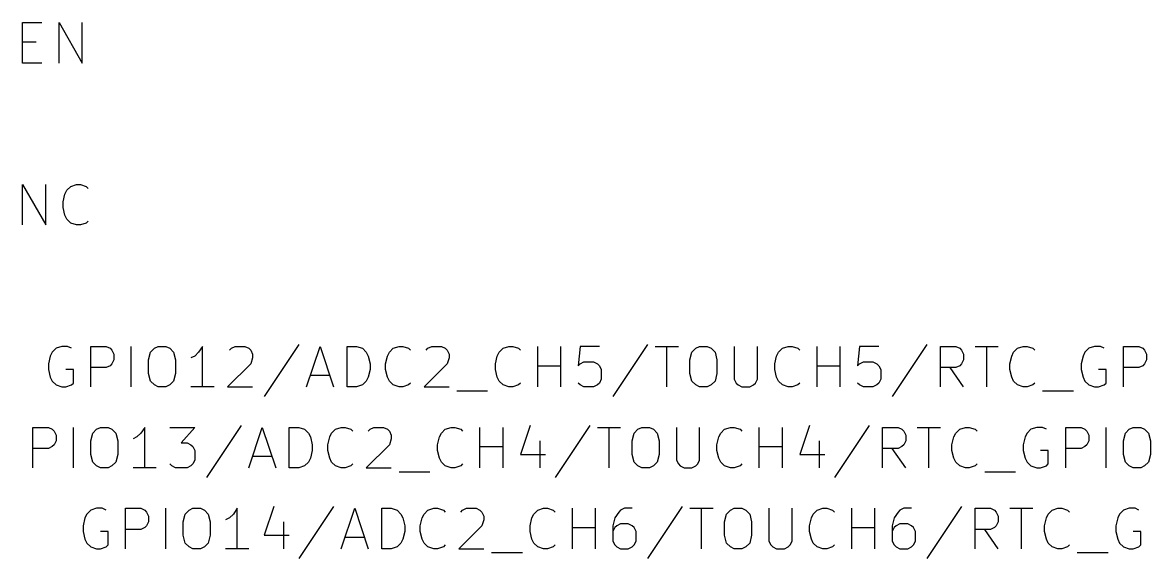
# Model space of a CAD drawing. Extents: x 0.4 to 16.1, y -11.3 to -0.4.
# Drawn here: x 4.302 to 5.696, y -8.735 to -8.073 of the extents above; entities that cross this region are included whole.
import ezdxf

# ---------------------------------------------------------------- set-up
doc = ezdxf.new("R2010")
doc.units = 0
doc.header["$MEASUREMENT"] = 0
doc.layers.add('CYAN2', color=4, linetype='CONTINUOUS')

msp = doc.modelspace()

# ---------------------------------------------------------------- linework, layer by layer
at = {"layer": 'CYAN2', "linetype": 'CONTINUOUS'}
for p, q in [((4.30191, -8.12262), (4.30191, -8.07262)), ((4.30191, -8.07262), (4.32571, -8.07262)), ((4.34714, -8.12262), (4.34714, -8.07262)), ((4.34714, -8.07262), (4.37571, -8.12262)), ((4.37571, -8.12262), (4.37571, -8.07262)), ((4.30191, -8.09643), (4.31857, -8.09643)), ((4.32571, -8.12262), (4.30191, -8.12262)), ((4.30191, -8.32262), (4.30191, -8.27262)), ((4.30191, -8.27262), (4.33048, -8.32262)), ((4.33048, -8.32262), (4.33048, -8.27262)), ((4.35667, -8.27976), (4.36143, -8.275)), ((4.36143, -8.275), (4.36857, -8.27262)), ((4.36857, -8.27262), (4.37333, -8.27262)), ((4.37333, -8.27262), (4.38048, -8.275)), ((4.38048, -8.275), (4.38286, -8.27738)), ((4.35191, -8.29405), (4.35429, -8.28452)), ((4.35429, -8.28452), (4.35667, -8.27976)), ((4.35191, -8.30119), (4.35191, -8.29405)), ((4.35429, -8.31071), (4.35191, -8.30119)), ((4.35667, -8.31547), (4.35429, -8.31071)), ((4.36143, -8.32024), (4.35667, -8.31547)), ((4.36857, -8.32262), (4.36143, -8.32024)), ((4.38048, -8.32024), (4.37333, -8.32262)), ((4.38286, -8.31785), (4.38048, -8.32024)), ((4.37333, -8.32262), (4.36857, -8.32262)), ((4.35047, -8.47262), (4.34333, -8.475)), ((4.35761, -8.47262), (4.35047, -8.47262)), ((4.36238, -8.475), (4.35761, -8.47262)), ((4.38619, -8.52262), (4.38619, -8.47262)), ((4.38619, -8.47262), (4.40523, -8.47262)), ((4.40523, -8.47262), (4.41, -8.475)), ((4.43619, -8.52262), (4.43619, -8.47262)), ((4.46476, -8.475), (4.46952, -8.47262)), ((4.46952, -8.47262), (4.47904, -8.47262)), ((4.47904, -8.47262), (4.48381, -8.475)), ((4.52428, -8.47262), (4.51952, -8.47976)), ((4.52428, -8.52262), (4.52428, -8.47262)), ((4.56, -8.475), (4.56476, -8.47262)), ((4.56476, -8.47262), (4.57666, -8.47262)), ((4.57666, -8.47262), (4.58143, -8.475)), ((4.64333, -8.47024), (4.60047, -8.53452)), ((4.65285, -8.52262), (4.66952, -8.47262)), ((4.66952, -8.47262), (4.68619, -8.52262)), ((4.70285, -8.52262), (4.70285, -8.47262)), ((4.70285, -8.47262), (4.71476, -8.47262)), ((4.71476, -8.47262), (4.7219, -8.475)), ((4.76, -8.475), (4.76714, -8.47262)), ((4.76714, -8.47262), (4.7719, -8.47262)), ((4.7719, -8.47262), (4.77904, -8.475)), ((4.80285, -8.475), (4.80761, -8.47262)), ((4.80761, -8.47262), (4.81952, -8.47262)), ((4.81952, -8.47262), (4.82428, -8.475)), ((4.89571, -8.475), (4.90285, -8.47262)), ((4.90285, -8.47262), (4.90761, -8.47262)), ((4.90761, -8.47262), (4.91476, -8.475)), ((4.93857, -8.52262), (4.93857, -8.47262)), ((4.96714, -8.52262), (4.96714, -8.47262)), ((4.99095, -8.47262), (4.98857, -8.49643)), ((5.01476, -8.47262), (4.99095, -8.47262)), ((5.07428, -8.47024), (5.03143, -8.53452)), ((5.08381, -8.47262), (5.11238, -8.47262)), ((5.09809, -8.52262), (5.09809, -8.47262)), ((5.13381, -8.475), (5.13857, -8.47262)), ((5.13857, -8.47262), (5.14809, -8.47262)), ((5.14809, -8.47262), (5.15285, -8.475)), ((5.18143, -8.47262), (5.18143, -8.51309)), ((5.21, -8.51309), (5.21, -8.47262)), ((5.24095, -8.475), (5.24809, -8.47262)), ((5.24809, -8.47262), (5.25285, -8.47262)), ((5.25285, -8.47262), (5.26, -8.475)), ((5.28381, -8.52262), (5.28381, -8.47262)), ((5.31238, -8.52262), (5.31238, -8.47262)), ((5.33619, -8.47262), (5.33381, -8.49643)), ((5.36, -8.47262), (5.33619, -8.47262)), ((5.41952, -8.47024), (5.37666, -8.53452)), ((5.43619, -8.52262), (5.43619, -8.47262)), ((5.43619, -8.47262), (5.45523, -8.47262)), ((5.45523, -8.47262), (5.46, -8.475)), ((5.47904, -8.47262), (5.50761, -8.47262)), ((5.49333, -8.52262), (5.49333, -8.47262)), ((5.53143, -8.475), (5.53857, -8.47262)), ((5.53857, -8.47262), (5.54333, -8.47262)), ((5.54333, -8.47262), (5.55047, -8.475)), ((5.62666, -8.47262), (5.61952, -8.475)), ((5.63381, -8.47262), (5.62666, -8.47262)), ((5.63857, -8.475), (5.63381, -8.47262)), ((5.66238, -8.52262), (5.66238, -8.47262)), ((5.66238, -8.47262), (5.68143, -8.47262)), ((5.68143, -8.47262), (5.68619, -8.475)), ((4.33619, -8.48452), (4.33381, -8.49405)), ((4.33857, -8.47976), (4.33619, -8.48452)), ((4.34333, -8.475), (4.33857, -8.47976)), ((4.41, -8.475), (4.41238, -8.47738)), ((4.41238, -8.47738), (4.41476, -8.48214)), ((4.41476, -8.48214), (4.41476, -8.48928)), ((4.45761, -8.48928), (4.46, -8.47976)), ((4.46, -8.47976), (4.46476, -8.475)), ((4.48381, -8.475), (4.48857, -8.47976)), ((4.48857, -8.47976), (4.49095, -8.48928)), ((4.51476, -8.48452), (4.51, -8.4869)), ((4.51952, -8.47976), (4.51476, -8.48452)), ((4.55761, -8.47738), (4.56, -8.475)), ((4.58143, -8.475), (4.58381, -8.47738)), ((4.58381, -8.47738), (4.58619, -8.48214)), ((4.58619, -8.4869), (4.58381, -8.49405)), ((4.58619, -8.48214), (4.58619, -8.4869)), ((4.7219, -8.475), (4.72666, -8.47976)), ((4.72666, -8.47976), (4.72904, -8.48452)), ((4.72904, -8.48452), (4.73143, -8.49405)), ((4.75047, -8.49405), (4.75285, -8.48452)), ((4.75285, -8.48452), (4.75523, -8.47976)), ((4.75523, -8.47976), (4.76, -8.475)), ((4.77904, -8.475), (4.78143, -8.47738)), ((4.80047, -8.47738), (4.80285, -8.475)), ((4.82428, -8.475), (4.82666, -8.47738)), ((4.82666, -8.47738), (4.82904, -8.48214)), ((4.82904, -8.4869), (4.82666, -8.49405)), ((4.82904, -8.48214), (4.82904, -8.4869)), ((4.88619, -8.49405), (4.88857, -8.48452)), ((4.88857, -8.48452), (4.89095, -8.47976)), ((4.89095, -8.47976), (4.89571, -8.475)), ((4.91476, -8.475), (4.91714, -8.47738)), ((5.12666, -8.48928), (5.12904, -8.47976)), ((5.12904, -8.47976), (5.13381, -8.475)), ((5.15285, -8.475), (5.15761, -8.47976)), ((5.15761, -8.47976), (5.16, -8.48928)), ((5.23143, -8.49405), (5.23381, -8.48452)), ((5.23381, -8.48452), (5.23619, -8.47976)), ((5.23619, -8.47976), (5.24095, -8.475)), ((5.26, -8.475), (5.26238, -8.47738)), ((5.46, -8.475), (5.46238, -8.47738)), ((5.46238, -8.47738), (5.46476, -8.48214)), ((5.46476, -8.48214), (5.46476, -8.48928)), ((5.5219, -8.49405), (5.52428, -8.48452)), ((5.52428, -8.48452), (5.52666, -8.47976)), ((5.52666, -8.47976), (5.53143, -8.475)), ((5.55047, -8.475), (5.55285, -8.47738)), ((5.61238, -8.48452), (5.61, -8.49405)), ((5.61476, -8.47976), (5.61238, -8.48452)), ((5.61952, -8.475), (5.61476, -8.47976)), ((5.68619, -8.475), (5.68857, -8.47738)), ((5.68857, -8.47738), (5.69095, -8.48214)), ((5.69095, -8.48214), (5.69095, -8.48928)), ((4.33381, -8.49405), (4.33381, -8.50119)), ((4.33381, -8.50119), (4.33619, -8.51071)), ((4.36476, -8.50119), (4.35523, -8.50119)), ((4.36476, -8.51785), (4.36476, -8.50119)), ((4.40523, -8.49881), (4.38619, -8.49881)), ((4.41, -8.49643), (4.40523, -8.49881)), ((4.41238, -8.49405), (4.41, -8.49643)), ((4.41476, -8.48928), (4.41238, -8.49405)), ((4.45761, -8.50595), (4.45761, -8.48928)), ((4.49095, -8.48928), (4.49095, -8.50595)), ((4.58381, -8.49405), (4.55523, -8.52262)), ((4.73143, -8.50119), (4.72904, -8.51071)), ((4.73143, -8.49405), (4.73143, -8.50119)), ((4.75047, -8.50119), (4.75047, -8.49405)), ((4.75285, -8.51071), (4.75047, -8.50119)), ((4.82666, -8.49405), (4.79809, -8.52262)), ((4.88619, -8.50119), (4.88619, -8.49405)), ((4.88857, -8.51071), (4.88619, -8.50119)), ((4.93857, -8.49643), (4.96714, -8.49643)), ((4.98857, -8.49643), (4.99095, -8.49405)), ((4.99095, -8.49405), (4.99571, -8.49167)), ((4.99571, -8.49167), (5.00761, -8.49167)), ((5.00761, -8.49167), (5.01238, -8.49405)), ((5.01238, -8.49405), (5.01476, -8.49643)), ((5.01476, -8.49643), (5.01714, -8.50119)), ((5.01714, -8.50119), (5.01714, -8.51309)), ((5.12666, -8.50595), (5.12666, -8.48928)), ((5.16, -8.48928), (5.16, -8.50595)), ((5.23143, -8.50119), (5.23143, -8.49405)), ((5.23381, -8.51071), (5.23143, -8.50119)), ((5.28381, -8.49643), (5.31238, -8.49643)), ((5.33381, -8.49643), (5.33619, -8.49405)), ((5.33619, -8.49405), (5.34095, -8.49167)), ((5.34095, -8.49167), (5.35285, -8.49167)), ((5.35285, -8.49167), (5.35761, -8.49405)), ((5.35761, -8.49405), (5.36, -8.49643)), ((5.36, -8.49643), (5.36238, -8.50119)), ((5.36238, -8.50119), (5.36238, -8.51309)), ((5.45523, -8.49881), (5.43619, -8.49881)), ((5.46476, -8.52262), (5.44809, -8.49881)), ((5.46, -8.49643), (5.45523, -8.49881)), ((5.46238, -8.49405), (5.46, -8.49643)), ((5.46476, -8.48928), (5.46238, -8.49405)), ((5.5219, -8.50119), (5.5219, -8.49405)), ((5.52428, -8.51071), (5.5219, -8.50119)), ((5.61, -8.49405), (5.61, -8.50119)), ((5.61, -8.50119), (5.61238, -8.51071)), ((5.64095, -8.50119), (5.63143, -8.50119)), ((5.64095, -8.51785), (5.64095, -8.50119)), ((5.68143, -8.49881), (5.66238, -8.49881)), ((5.68619, -8.49643), (5.68143, -8.49881)), ((5.68857, -8.49405), (5.68619, -8.49643)), ((5.69095, -8.48928), (5.68857, -8.49405)), ((4.33619, -8.51071), (4.33857, -8.51547)), ((4.33857, -8.51547), (4.34333, -8.52024)), ((4.46, -8.51547), (4.45761, -8.50595)), ((4.46476, -8.52024), (4.46, -8.51547)), ((4.48857, -8.51547), (4.48381, -8.52024)), ((4.49095, -8.50595), (4.48857, -8.51547)), ((4.65761, -8.50833), (4.68143, -8.50833)), ((4.72666, -8.51547), (4.7219, -8.52024)), ((4.72904, -8.51071), (4.72666, -8.51547)), ((4.75523, -8.51547), (4.75285, -8.51071)), ((4.76, -8.52024), (4.75523, -8.51547)), ((4.89095, -8.51547), (4.88857, -8.51071)), ((4.89571, -8.52024), (4.89095, -8.51547)), ((5.01714, -8.51309), (5.01476, -8.51785)), ((5.12904, -8.51547), (5.12666, -8.50595)), ((5.13381, -8.52024), (5.12904, -8.51547)), ((5.15761, -8.51547), (5.15285, -8.52024)), ((5.16, -8.50595), (5.15761, -8.51547)), ((5.18143, -8.51309), (5.18381, -8.51785)), ((5.20761, -8.51785), (5.21, -8.51309)), ((5.23619, -8.51547), (5.23381, -8.51071)), ((5.24095, -8.52024), (5.23619, -8.51547)), ((5.36238, -8.51309), (5.36, -8.51785)), ((5.52666, -8.51547), (5.52428, -8.51071)), ((5.53143, -8.52024), (5.52666, -8.51547)), ((5.61238, -8.51071), (5.61476, -8.51547)), ((5.61476, -8.51547), (5.61952, -8.52024)), ((4.34333, -8.52024), (4.35047, -8.52262)), ((4.35047, -8.52262), (4.35523, -8.52262)), ((4.35523, -8.52262), (4.36238, -8.52024)), ((4.36238, -8.52024), (4.36476, -8.51785)), ((4.46952, -8.52262), (4.46476, -8.52024)), ((4.47904, -8.52262), (4.46952, -8.52262)), ((4.48381, -8.52024), (4.47904, -8.52262)), ((4.53857, -8.52262), (4.51, -8.52262)), ((4.55523, -8.52262), (4.58619, -8.52262)), ((4.71476, -8.52262), (4.70285, -8.52262)), ((4.7219, -8.52024), (4.71476, -8.52262)), ((4.76714, -8.52262), (4.76, -8.52024)), ((4.7719, -8.52262), (4.76714, -8.52262)), ((4.77904, -8.52024), (4.7719, -8.52262)), ((4.78143, -8.51785), (4.77904, -8.52024)), ((4.79809, -8.52262), (4.82904, -8.52262)), ((4.83857, -8.52738), (4.87666, -8.52738)), ((4.90285, -8.52262), (4.89571, -8.52024)), ((4.90761, -8.52262), (4.90285, -8.52262)), ((4.91476, -8.52024), (4.90761, -8.52262)), ((4.91714, -8.51785), (4.91476, -8.52024)), ((4.99095, -8.52024), (4.98857, -8.51785)), ((4.99571, -8.52262), (4.99095, -8.52024)), ((5.00761, -8.52262), (4.99571, -8.52262)), ((5.01238, -8.52024), (5.00761, -8.52262)), ((5.01476, -8.51785), (5.01238, -8.52024)), ((5.13857, -8.52262), (5.13381, -8.52024)), ((5.14809, -8.52262), (5.13857, -8.52262)), ((5.15285, -8.52024), (5.14809, -8.52262)), ((5.18381, -8.51785), (5.18619, -8.52024)), ((5.18619, -8.52024), (5.19095, -8.52262)), ((5.19095, -8.52262), (5.20047, -8.52262)), ((5.20047, -8.52262), (5.20523, -8.52024)), ((5.20523, -8.52024), (5.20761, -8.51785)), ((5.24809, -8.52262), (5.24095, -8.52024)), ((5.25285, -8.52262), (5.24809, -8.52262)), ((5.26, -8.52024), (5.25285, -8.52262)), ((5.26238, -8.51785), (5.26, -8.52024)), ((5.33619, -8.52024), (5.33381, -8.51785)), ((5.34095, -8.52262), (5.33619, -8.52024)), ((5.35285, -8.52262), (5.34095, -8.52262)), ((5.35761, -8.52024), (5.35285, -8.52262)), ((5.36, -8.51785), (5.35761, -8.52024)), ((5.53857, -8.52262), (5.53143, -8.52024)), ((5.54333, -8.52262), (5.53857, -8.52262)), ((5.55047, -8.52024), (5.54333, -8.52262)), ((5.55285, -8.51785), (5.55047, -8.52024)), ((5.56238, -8.52738), (5.60047, -8.52738)), ((5.61952, -8.52024), (5.62666, -8.52262)), ((5.62666, -8.52262), (5.63143, -8.52262)), ((5.63143, -8.52262), (5.63857, -8.52024)), ((5.63857, -8.52024), (5.64095, -8.51785)), ((4.5719, -8.57024), (4.52904, -8.63452)), ((4.92904, -8.57024), (4.91714, -8.60595)), ((5.00285, -8.57024), (4.96, -8.63452)), ((5.27428, -8.57024), (5.26238, -8.60595)), ((5.34809, -8.57024), (5.30523, -8.63452)), ((4.31476, -8.62262), (4.31476, -8.57262)), ((4.31476, -8.57262), (4.33381, -8.57262)), ((4.33381, -8.57262), (4.33857, -8.575)), ((4.33857, -8.575), (4.34095, -8.57738)), ((4.34095, -8.57738), (4.34333, -8.58214)), ((4.34333, -8.58214), (4.34333, -8.58928)), ((4.36476, -8.62262), (4.36476, -8.57262)), ((4.38619, -8.58928), (4.38857, -8.57976)), ((4.38857, -8.57976), (4.39333, -8.575)), ((4.39333, -8.575), (4.39809, -8.57262)), ((4.39809, -8.57262), (4.40761, -8.57262)), ((4.40761, -8.57262), (4.41238, -8.575)), ((4.41238, -8.575), (4.41714, -8.57976)), ((4.41714, -8.57976), (4.41952, -8.58928)), ((4.44333, -8.58452), (4.43857, -8.5869)), ((4.44809, -8.57976), (4.44333, -8.58452)), ((4.45285, -8.57262), (4.44809, -8.57976)), ((4.45285, -8.62262), (4.45285, -8.57262)), ((4.48381, -8.57262), (4.51476, -8.57262)), ((4.51476, -8.57262), (4.49809, -8.59167)), ((4.58143, -8.62262), (4.59809, -8.57262)), ((4.59809, -8.57262), (4.61476, -8.62262)), ((4.63143, -8.62262), (4.63143, -8.57262)), ((4.63143, -8.57262), (4.64333, -8.57262)), ((4.64333, -8.57262), (4.65047, -8.575)), ((4.65047, -8.575), (4.65523, -8.57976)), ((4.65523, -8.57976), (4.65761, -8.58452)), ((4.65761, -8.58452), (4.66, -8.59405)), ((4.67904, -8.59405), (4.68143, -8.58452)), ((4.68143, -8.58452), (4.68381, -8.57976)), ((4.68381, -8.57976), (4.68857, -8.575)), ((4.68857, -8.575), (4.69571, -8.57262)), ((4.69571, -8.57262), (4.70047, -8.57262)), ((4.70047, -8.57262), (4.70761, -8.575)), ((4.70761, -8.575), (4.71, -8.57738)), ((4.72904, -8.57738), (4.73143, -8.575)), ((4.73143, -8.575), (4.73619, -8.57262)), ((4.73619, -8.57262), (4.74809, -8.57262)), ((4.74809, -8.57262), (4.75285, -8.575)), ((4.75285, -8.575), (4.75523, -8.57738)), ((4.75523, -8.57738), (4.75761, -8.58214)), ((4.75761, -8.58214), (4.75761, -8.5869)), ((4.81476, -8.59405), (4.81714, -8.58452)), ((4.81714, -8.58452), (4.81952, -8.57976)), ((4.81952, -8.57976), (4.82428, -8.575)), ((4.82428, -8.575), (4.83143, -8.57262)), ((4.83143, -8.57262), (4.83619, -8.57262)), ((4.83619, -8.57262), (4.84333, -8.575)), ((4.84333, -8.575), (4.84571, -8.57738)), ((4.86714, -8.62262), (4.86714, -8.57262)), ((4.89571, -8.62262), (4.89571, -8.57262)), ((5.01238, -8.57262), (5.04095, -8.57262)), ((5.02666, -8.62262), (5.02666, -8.57262)), ((5.05523, -8.58928), (5.05761, -8.57976)), ((5.05761, -8.57976), (5.06238, -8.575)), ((5.06238, -8.575), (5.06714, -8.57262)), ((5.06714, -8.57262), (5.07666, -8.57262)), ((5.07666, -8.57262), (5.08143, -8.575)), ((5.08143, -8.575), (5.08619, -8.57976)), ((5.08619, -8.57976), (5.08857, -8.58928)), ((5.11, -8.57262), (5.11, -8.61309)), ((5.13857, -8.61309), (5.13857, -8.57262)), ((5.16, -8.59405), (5.16238, -8.58452)), ((5.16238, -8.58452), (5.16476, -8.57976)), ((5.16476, -8.57976), (5.16952, -8.575)), ((5.16952, -8.575), (5.17666, -8.57262)), ((5.17666, -8.57262), (5.18143, -8.57262)), ((5.18143, -8.57262), (5.18857, -8.575)), ((5.18857, -8.575), (5.19095, -8.57738)), ((5.21238, -8.62262), (5.21238, -8.57262)), ((5.24095, -8.62262), (5.24095, -8.57262)), ((5.36476, -8.62262), (5.36476, -8.57262)), ((5.36476, -8.57262), (5.38381, -8.57262)), ((5.38381, -8.57262), (5.38857, -8.575)), ((5.38857, -8.575), (5.39095, -8.57738)), ((5.39095, -8.57738), (5.39333, -8.58214)), ((5.39333, -8.58214), (5.39333, -8.58928)), ((5.40761, -8.57262), (5.43619, -8.57262)), ((5.4219, -8.62262), (5.4219, -8.57262)), ((5.45047, -8.59405), (5.45285, -8.58452)), ((5.45285, -8.58452), (5.45523, -8.57976)), ((5.45523, -8.57976), (5.46, -8.575)), ((5.46, -8.575), (5.46714, -8.57262)), ((5.46714, -8.57262), (5.4719, -8.57262)), ((5.4719, -8.57262), (5.47904, -8.575)), ((5.47904, -8.575), (5.48143, -8.57738)), ((5.54095, -8.58452), (5.53857, -8.59405)), ((5.54333, -8.57976), (5.54095, -8.58452)), ((5.54809, -8.575), (5.54333, -8.57976)), ((5.55523, -8.57262), (5.54809, -8.575)), ((5.56238, -8.57262), (5.55523, -8.57262)), ((5.56714, -8.575), (5.56238, -8.57262)), ((5.59095, -8.62262), (5.59095, -8.57262)), ((5.59095, -8.57262), (5.61, -8.57262)), ((5.61, -8.57262), (5.61476, -8.575)), ((5.61476, -8.575), (5.61714, -8.57738)), ((5.61714, -8.57738), (5.61952, -8.58214)), ((5.61952, -8.58214), (5.61952, -8.58928)), ((5.64095, -8.62262), (5.64095, -8.57262)), ((5.66238, -8.58928), (5.66476, -8.57976)), ((5.66476, -8.57976), (5.66952, -8.575)), ((5.66952, -8.575), (5.67428, -8.57262)), ((5.67428, -8.57262), (5.68381, -8.57262)), ((5.68381, -8.57262), (5.68857, -8.575)), ((5.68857, -8.575), (5.69333, -8.57976)), ((5.69333, -8.57976), (5.69571, -8.58928)), ((4.33381, -8.59881), (4.31476, -8.59881)), ((4.33857, -8.59643), (4.33381, -8.59881)), ((4.34095, -8.59405), (4.33857, -8.59643)), ((4.34333, -8.58928), (4.34095, -8.59405)), ((4.38619, -8.60595), (4.38619, -8.58928)), ((4.41952, -8.58928), (4.41952, -8.60595)), ((4.49809, -8.59167), (4.50523, -8.59167)), ((4.50523, -8.59167), (4.51, -8.59405)), ((4.51, -8.59405), (4.51238, -8.59643)), ((4.51238, -8.59643), (4.51476, -8.60119)), ((4.66, -8.59405), (4.66, -8.60119)), ((4.67904, -8.60119), (4.67904, -8.59405)), ((4.75523, -8.59405), (4.72666, -8.62262)), ((4.75761, -8.5869), (4.75523, -8.59405)), ((4.81476, -8.60119), (4.81476, -8.59405)), ((4.86714, -8.59643), (4.89571, -8.59643)), ((4.94095, -8.58928), (4.94095, -8.62262)), ((5.05523, -8.60595), (5.05523, -8.58928)), ((5.08857, -8.58928), (5.08857, -8.60595)), ((5.16, -8.60119), (5.16, -8.59405)), ((5.21238, -8.59643), (5.24095, -8.59643)), ((5.28619, -8.58928), (5.28619, -8.62262)), ((5.38381, -8.59881), (5.36476, -8.59881)), ((5.39333, -8.62262), (5.37666, -8.59881)), ((5.38857, -8.59643), (5.38381, -8.59881)), ((5.39095, -8.59405), (5.38857, -8.59643)), ((5.39333, -8.58928), (5.39095, -8.59405)), ((5.45047, -8.60119), (5.45047, -8.59405)), ((5.53857, -8.59405), (5.53857, -8.60119)), ((5.61, -8.59881), (5.59095, -8.59881)), ((5.61476, -8.59643), (5.61, -8.59881)), ((5.61714, -8.59405), (5.61476, -8.59643)), ((5.61952, -8.58928), (5.61714, -8.59405)), ((5.66238, -8.60595), (5.66238, -8.58928)), ((5.69571, -8.58928), (5.69571, -8.60595)), ((4.38857, -8.61547), (4.38619, -8.60595)), ((4.41952, -8.60595), (4.41714, -8.61547)), ((4.51476, -8.61309), (4.51238, -8.61785)), ((4.51476, -8.60119), (4.51476, -8.61309)), ((4.58619, -8.60833), (4.61, -8.60833)), ((4.65761, -8.61071), (4.65523, -8.61547)), ((4.66, -8.60119), (4.65761, -8.61071)), ((4.68143, -8.61071), (4.67904, -8.60119)), ((4.68381, -8.61547), (4.68143, -8.61071)), ((4.81714, -8.61071), (4.81476, -8.60119)), ((4.81952, -8.61547), (4.81714, -8.61071)), ((4.91714, -8.60595), (4.94809, -8.60595)), ((5.05761, -8.61547), (5.05523, -8.60595)), ((5.08857, -8.60595), (5.08619, -8.61547)), ((5.11, -8.61309), (5.11238, -8.61785)), ((5.13619, -8.61785), (5.13857, -8.61309)), ((5.16238, -8.61071), (5.16, -8.60119)), ((5.16476, -8.61547), (5.16238, -8.61071)), ((5.26238, -8.60595), (5.29333, -8.60595)), ((5.45285, -8.61071), (5.45047, -8.60119)), ((5.45523, -8.61547), (5.45285, -8.61071)), ((5.53857, -8.60119), (5.54095, -8.61071)), ((5.54095, -8.61071), (5.54333, -8.61547)), ((5.56952, -8.60119), (5.56, -8.60119)), ((5.56952, -8.61785), (5.56952, -8.60119)), ((5.66476, -8.61547), (5.66238, -8.60595)), ((5.69571, -8.60595), (5.69333, -8.61547)), ((4.39333, -8.62024), (4.38857, -8.61547)), ((4.39809, -8.62262), (4.39333, -8.62024)), ((4.40761, -8.62262), (4.39809, -8.62262)), ((4.41238, -8.62024), (4.40761, -8.62262)), ((4.41714, -8.61547), (4.41238, -8.62024)), ((4.46714, -8.62262), (4.43857, -8.62262)), ((4.48619, -8.62024), (4.48381, -8.61785)), ((4.49095, -8.62262), (4.48619, -8.62024)), ((4.50523, -8.62262), (4.49095, -8.62262)), ((4.51, -8.62024), (4.50523, -8.62262)), ((4.51238, -8.61785), (4.51, -8.62024)), ((4.64333, -8.62262), (4.63143, -8.62262)), ((4.65047, -8.62024), (4.64333, -8.62262)), ((4.65523, -8.61547), (4.65047, -8.62024)), ((4.68857, -8.62024), (4.68381, -8.61547)), ((4.69571, -8.62262), (4.68857, -8.62024)), ((4.70047, -8.62262), (4.69571, -8.62262)), ((4.70761, -8.62024), (4.70047, -8.62262)), ((4.71, -8.61785), (4.70761, -8.62024)), ((4.72666, -8.62262), (4.75761, -8.62262)), ((4.76714, -8.62738), (4.80523, -8.62738)), ((4.82428, -8.62024), (4.81952, -8.61547)), ((4.83143, -8.62262), (4.82428, -8.62024)), ((4.83619, -8.62262), (4.83143, -8.62262)), ((4.84333, -8.62024), (4.83619, -8.62262)), ((4.84571, -8.61785), (4.84333, -8.62024)), ((5.06238, -8.62024), (5.05761, -8.61547)), ((5.06714, -8.62262), (5.06238, -8.62024)), ((5.07666, -8.62262), (5.06714, -8.62262)), ((5.08143, -8.62024), (5.07666, -8.62262)), ((5.08619, -8.61547), (5.08143, -8.62024)), ((5.11238, -8.61785), (5.11476, -8.62024)), ((5.11476, -8.62024), (5.11952, -8.62262)), ((5.11952, -8.62262), (5.12904, -8.62262)), ((5.12904, -8.62262), (5.13381, -8.62024)), ((5.13381, -8.62024), (5.13619, -8.61785)), ((5.16952, -8.62024), (5.16476, -8.61547)), ((5.17666, -8.62262), (5.16952, -8.62024)), ((5.18143, -8.62262), (5.17666, -8.62262)), ((5.18857, -8.62024), (5.18143, -8.62262)), ((5.19095, -8.61785), (5.18857, -8.62024)), ((5.46, -8.62024), (5.45523, -8.61547)), ((5.46714, -8.62262), (5.46, -8.62024)), ((5.4719, -8.62262), (5.46714, -8.62262)), ((5.47904, -8.62024), (5.4719, -8.62262)), ((5.48143, -8.61785), (5.47904, -8.62024)), ((5.49095, -8.62738), (5.52904, -8.62738)), ((5.54333, -8.61547), (5.54809, -8.62024)), ((5.54809, -8.62024), (5.55523, -8.62262)), ((5.55523, -8.62262), (5.56, -8.62262)), ((5.56, -8.62262), (5.56714, -8.62024)), ((5.56714, -8.62024), (5.56952, -8.61785)), ((5.66952, -8.62024), (5.66476, -8.61547)), ((5.67428, -8.62262), (5.66952, -8.62024)), ((5.68381, -8.62262), (5.67428, -8.62262)), ((5.68857, -8.62024), (5.68381, -8.62262)), ((5.69333, -8.61547), (5.68857, -8.62024)), ((4.38143, -8.67976), (4.37904, -8.68452)), ((4.38619, -8.675), (4.38143, -8.67976)), ((4.39333, -8.67262), (4.38619, -8.675)), ((4.40047, -8.67262), (4.39333, -8.67262)), ((4.40523, -8.675), (4.40047, -8.67262)), ((4.42904, -8.72262), (4.42904, -8.67262)), ((4.42904, -8.67262), (4.44809, -8.67262)), ((4.44809, -8.67262), (4.45285, -8.675)), ((4.45285, -8.675), (4.45523, -8.67738)), ((4.45523, -8.67738), (4.45761, -8.68214)), ((4.45761, -8.68214), (4.45761, -8.68928)), ((4.47904, -8.72262), (4.47904, -8.67262)), ((4.50047, -8.68928), (4.50285, -8.67976)), ((4.50285, -8.67976), (4.50761, -8.675)), ((4.50761, -8.675), (4.51238, -8.67262)), ((4.51238, -8.67262), (4.5219, -8.67262)), ((4.5219, -8.67262), (4.52666, -8.675)), ((4.52666, -8.675), (4.53143, -8.67976)), ((4.53143, -8.67976), (4.53381, -8.68928)), ((4.56238, -8.67976), (4.55761, -8.68452)), ((4.56714, -8.67262), (4.56238, -8.67976)), ((4.56714, -8.72262), (4.56714, -8.67262)), ((4.61238, -8.67024), (4.60047, -8.70595)), ((4.68619, -8.67024), (4.64333, -8.73452)), ((4.69571, -8.72262), (4.71238, -8.67262)), ((4.71238, -8.67262), (4.72904, -8.72262)), ((4.74571, -8.72262), (4.74571, -8.67262)), ((4.74571, -8.67262), (4.75761, -8.67262)), ((4.75761, -8.67262), (4.76476, -8.675)), ((4.76476, -8.675), (4.76952, -8.67976)), ((4.76952, -8.67976), (4.7719, -8.68452)), ((4.79571, -8.68452), (4.79809, -8.67976)), ((4.79809, -8.67976), (4.80285, -8.675)), ((4.80285, -8.675), (4.81, -8.67262)), ((4.81, -8.67262), (4.81476, -8.67262)), ((4.81476, -8.67262), (4.8219, -8.675)), ((4.8219, -8.675), (4.82428, -8.67738)), ((4.84333, -8.67738), (4.84571, -8.675)), ((4.84571, -8.675), (4.85047, -8.67262)), ((4.85047, -8.67262), (4.86238, -8.67262)), ((4.86238, -8.67262), (4.86714, -8.675)), ((4.86714, -8.675), (4.86952, -8.67738)), ((4.86952, -8.67738), (4.8719, -8.68214)), ((4.8719, -8.68214), (4.8719, -8.6869)), ((4.93143, -8.68452), (4.93381, -8.67976)), ((4.93381, -8.67976), (4.93857, -8.675)), ((4.93857, -8.675), (4.94571, -8.67262)), ((4.94571, -8.67262), (4.95047, -8.67262)), ((4.95047, -8.67262), (4.95761, -8.675)), ((4.95761, -8.675), (4.96, -8.67738)), ((4.98143, -8.72262), (4.98143, -8.67262)), ((5.01, -8.72262), (5.01, -8.67262)), ((5.03857, -8.67738), (5.03381, -8.68452)), ((5.04095, -8.675), (5.03857, -8.67738)), ((5.04571, -8.67262), (5.04095, -8.675)), ((5.05523, -8.67262), (5.04571, -8.67262)), ((5.11714, -8.67024), (5.07428, -8.73452)), ((5.12666, -8.67262), (5.15523, -8.67262)), ((5.14095, -8.72262), (5.14095, -8.67262)), ((5.16952, -8.68928), (5.1719, -8.67976)), ((5.1719, -8.67976), (5.17666, -8.675)), ((5.17666, -8.675), (5.18143, -8.67262)), ((5.18143, -8.67262), (5.19095, -8.67262)), ((5.19095, -8.67262), (5.19571, -8.675)), ((5.19571, -8.675), (5.20047, -8.67976)), ((5.20047, -8.67976), (5.20285, -8.68928)), ((5.22428, -8.67262), (5.22428, -8.71309)), ((5.25285, -8.71309), (5.25285, -8.67262)), ((5.27666, -8.68452), (5.27904, -8.67976)), ((5.27904, -8.67976), (5.28381, -8.675)), ((5.28381, -8.675), (5.29095, -8.67262)), ((5.29095, -8.67262), (5.29571, -8.67262)), ((5.29571, -8.67262), (5.30285, -8.675)), ((5.30285, -8.675), (5.30523, -8.67738)), ((5.32666, -8.72262), (5.32666, -8.67262)), ((5.35523, -8.72262), (5.35523, -8.67262)), ((5.38381, -8.67738), (5.37904, -8.68452)), ((5.38619, -8.675), (5.38381, -8.67738)), ((5.39095, -8.67262), (5.38619, -8.675)), ((5.40047, -8.67262), (5.39095, -8.67262)), ((5.46238, -8.67024), (5.41952, -8.73452)), ((5.47904, -8.72262), (5.47904, -8.67262)), ((5.47904, -8.67262), (5.49809, -8.67262)), ((5.49809, -8.67262), (5.50285, -8.675)), ((5.50285, -8.675), (5.50523, -8.67738)), ((5.50523, -8.67738), (5.50761, -8.68214)), ((5.50761, -8.68214), (5.50761, -8.68928)), ((5.5219, -8.67262), (5.55047, -8.67262)), ((5.53619, -8.72262), (5.53619, -8.67262)), ((5.56714, -8.68452), (5.56952, -8.67976)), ((5.56952, -8.67976), (5.57428, -8.675)), ((5.57428, -8.675), (5.58143, -8.67262)), ((5.58143, -8.67262), (5.58619, -8.67262)), ((5.58619, -8.67262), (5.59333, -8.675)), ((5.59333, -8.675), (5.59571, -8.67738)), ((5.65761, -8.67976), (5.65523, -8.68452)), ((5.66238, -8.675), (5.65761, -8.67976)), ((5.66952, -8.67262), (5.66238, -8.675)), ((5.67666, -8.67262), (5.66952, -8.67262)), ((5.68143, -8.675), (5.67666, -8.67262)), ((4.37904, -8.68452), (4.37666, -8.69405)), ((4.37666, -8.69405), (4.37666, -8.70119)), ((4.45285, -8.69643), (4.44809, -8.69881)), ((4.45523, -8.69405), (4.45285, -8.69643)), ((4.45761, -8.68928), (4.45523, -8.69405)), ((4.50047, -8.70595), (4.50047, -8.68928)), ((4.53381, -8.68928), (4.53381, -8.70595)), ((4.55761, -8.68452), (4.55285, -8.6869)), ((4.62428, -8.68928), (4.62428, -8.72262)), ((4.7719, -8.68452), (4.77428, -8.69405)), ((4.77428, -8.69405), (4.77428, -8.70119)), ((4.79333, -8.69405), (4.79571, -8.68452)), ((4.79333, -8.70119), (4.79333, -8.69405)), ((4.86952, -8.69405), (4.84095, -8.72262)), ((4.8719, -8.6869), (4.86952, -8.69405)), ((4.92904, -8.69405), (4.93143, -8.68452)), ((4.92904, -8.70119), (4.92904, -8.69405)), ((4.98143, -8.69643), (5.01, -8.69643)), ((5.03381, -8.68452), (5.03143, -8.69405)), ((5.03143, -8.69405), (5.03143, -8.71309)), ((5.03381, -8.69643), (5.03143, -8.70119)), ((5.03619, -8.69405), (5.03381, -8.69643)), ((5.04095, -8.69167), (5.03619, -8.69405)), ((5.05047, -8.69167), (5.04095, -8.69167)), ((5.05523, -8.69405), (5.05047, -8.69167)), ((5.05761, -8.69643), (5.05523, -8.69405)), ((5.06, -8.70119), (5.05761, -8.69643)), ((5.16952, -8.70595), (5.16952, -8.68928)), ((5.20285, -8.68928), (5.20285, -8.70595)), ((5.27428, -8.69405), (5.27666, -8.68452)), ((5.27428, -8.70119), (5.27428, -8.69405)), ((5.32666, -8.69643), (5.35523, -8.69643)), ((5.37904, -8.68452), (5.37666, -8.69405)), ((5.37666, -8.69405), (5.37666, -8.71309)), ((5.37904, -8.69643), (5.37666, -8.70119)), ((5.38143, -8.69405), (5.37904, -8.69643)), ((5.38619, -8.69167), (5.38143, -8.69405)), ((5.39571, -8.69167), (5.38619, -8.69167)), ((5.40047, -8.69405), (5.39571, -8.69167)), ((5.40285, -8.69643), (5.40047, -8.69405)), ((5.40523, -8.70119), (5.40285, -8.69643)), ((5.50285, -8.69643), (5.49809, -8.69881)), ((5.50523, -8.69405), (5.50285, -8.69643)), ((5.50761, -8.68928), (5.50523, -8.69405)), ((5.56476, -8.69405), (5.56714, -8.68452)), ((5.56476, -8.70119), (5.56476, -8.69405)), ((5.65523, -8.68452), (5.65285, -8.69405)), ((5.65285, -8.69405), (5.65285, -8.70119)), ((4.37666, -8.70119), (4.37904, -8.71071)), ((4.37904, -8.71071), (4.38143, -8.71547)), ((4.40761, -8.70119), (4.39809, -8.70119)), ((4.40761, -8.71785), (4.40761, -8.70119)), ((4.44809, -8.69881), (4.42904, -8.69881)), ((4.50285, -8.71547), (4.50047, -8.70595)), ((4.53381, -8.70595), (4.53143, -8.71547)), ((4.60047, -8.70595), (4.63143, -8.70595)), ((4.70047, -8.70833), (4.72428, -8.70833)), ((4.7719, -8.71071), (4.76952, -8.71547)), ((4.77428, -8.70119), (4.7719, -8.71071)), ((4.79571, -8.71071), (4.79333, -8.70119)), ((4.79809, -8.71547), (4.79571, -8.71071)), ((4.93143, -8.71071), (4.92904, -8.70119)), ((4.93381, -8.71547), (4.93143, -8.71071)), ((5.06, -8.71309), (5.06, -8.70119)), ((5.1719, -8.71547), (5.16952, -8.70595)), ((5.20285, -8.70595), (5.20047, -8.71547)), ((5.27666, -8.71071), (5.27428, -8.70119)), ((5.27904, -8.71547), (5.27666, -8.71071)), ((5.40523, -8.71309), (5.40523, -8.70119)), ((5.49809, -8.69881), (5.47904, -8.69881)), ((5.50761, -8.72262), (5.49095, -8.69881)), ((5.56714, -8.71071), (5.56476, -8.70119)), ((5.56952, -8.71547), (5.56714, -8.71071)), ((5.65285, -8.70119), (5.65523, -8.71071)), ((5.65523, -8.71071), (5.65761, -8.71547)), ((5.68381, -8.70119), (5.67428, -8.70119)), ((5.68381, -8.71785), (5.68381, -8.70119)), ((4.38143, -8.71547), (4.38619, -8.72024)), ((4.38619, -8.72024), (4.39333, -8.72262)), ((4.39333, -8.72262), (4.39809, -8.72262)), ((4.39809, -8.72262), (4.40523, -8.72024)), ((4.40523, -8.72024), (4.40761, -8.71785)), ((4.50761, -8.72024), (4.50285, -8.71547)), ((4.51238, -8.72262), (4.50761, -8.72024)), ((4.5219, -8.72262), (4.51238, -8.72262)), ((4.52666, -8.72024), (4.5219, -8.72262)), ((4.53143, -8.71547), (4.52666, -8.72024)), ((4.58143, -8.72262), (4.55285, -8.72262)), ((4.75761, -8.72262), (4.74571, -8.72262)), ((4.76476, -8.72024), (4.75761, -8.72262)), ((4.76952, -8.71547), (4.76476, -8.72024)), ((4.80285, -8.72024), (4.79809, -8.71547)), ((4.81, -8.72262), (4.80285, -8.72024)), ((4.81476, -8.72262), (4.81, -8.72262)), ((4.8219, -8.72024), (4.81476, -8.72262)), ((4.82428, -8.71785), (4.8219, -8.72024)), ((4.84095, -8.72262), (4.8719, -8.72262)), ((4.93857, -8.72024), (4.93381, -8.71547)), ((4.94571, -8.72262), (4.93857, -8.72024)), ((4.95047, -8.72262), (4.94571, -8.72262)), ((4.95761, -8.72024), (4.95047, -8.72262)), ((4.96, -8.71785), (4.95761, -8.72024)), ((5.03143, -8.71309), (5.03381, -8.71785)), ((5.03381, -8.71785), (5.03619, -8.72024)), ((5.03619, -8.72024), (5.04095, -8.72262)), ((5.04095, -8.72262), (5.05047, -8.72262)), ((5.05047, -8.72262), (5.05523, -8.72024)), ((5.05523, -8.72024), (5.05761, -8.71785)), ((5.05761, -8.71785), (5.06, -8.71309)), ((5.17666, -8.72024), (5.1719, -8.71547)), ((5.18143, -8.72262), (5.17666, -8.72024)), ((5.19095, -8.72262), (5.18143, -8.72262)), ((5.19571, -8.72024), (5.19095, -8.72262)), ((5.20047, -8.71547), (5.19571, -8.72024)), ((5.22428, -8.71309), (5.22666, -8.71785)), ((5.22666, -8.71785), (5.22904, -8.72024)), ((5.22904, -8.72024), (5.23381, -8.72262)), ((5.23381, -8.72262), (5.24333, -8.72262)), ((5.24333, -8.72262), (5.24809, -8.72024)), ((5.24809, -8.72024), (5.25047, -8.71785)), ((5.25047, -8.71785), (5.25285, -8.71309)), ((5.28381, -8.72024), (5.27904, -8.71547)), ((5.29095, -8.72262), (5.28381, -8.72024)), ((5.29571, -8.72262), (5.29095, -8.72262)), ((5.30285, -8.72024), (5.29571, -8.72262)), ((5.30523, -8.71785), (5.30285, -8.72024)), ((5.37666, -8.71309), (5.37904, -8.71785)), ((5.37904, -8.71785), (5.38143, -8.72024)), ((5.38143, -8.72024), (5.38619, -8.72262)), ((5.38619, -8.72262), (5.39571, -8.72262)), ((5.39571, -8.72262), (5.40047, -8.72024)), ((5.40047, -8.72024), (5.40285, -8.71785)), ((5.40285, -8.71785), (5.40523, -8.71309)), ((5.57428, -8.72024), (5.56952, -8.71547)), ((5.58143, -8.72262), (5.57428, -8.72024)), ((5.58619, -8.72262), (5.58143, -8.72262)), ((5.59333, -8.72024), (5.58619, -8.72262)), ((5.59571, -8.71785), (5.59333, -8.72024)), ((5.65761, -8.71547), (5.66238, -8.72024)), ((5.66238, -8.72024), (5.66952, -8.72262)), ((5.66952, -8.72262), (5.67428, -8.72262)), ((5.67428, -8.72262), (5.68143, -8.72024)), ((5.68143, -8.72024), (5.68381, -8.71785)), ((4.88143, -8.72738), (4.91952, -8.72738)), ((5.60523, -8.72738), (5.64333, -8.72738))]:
    msp.add_line(p, q, dxfattribs=at)

doc.saveas('drawing.dxf')
